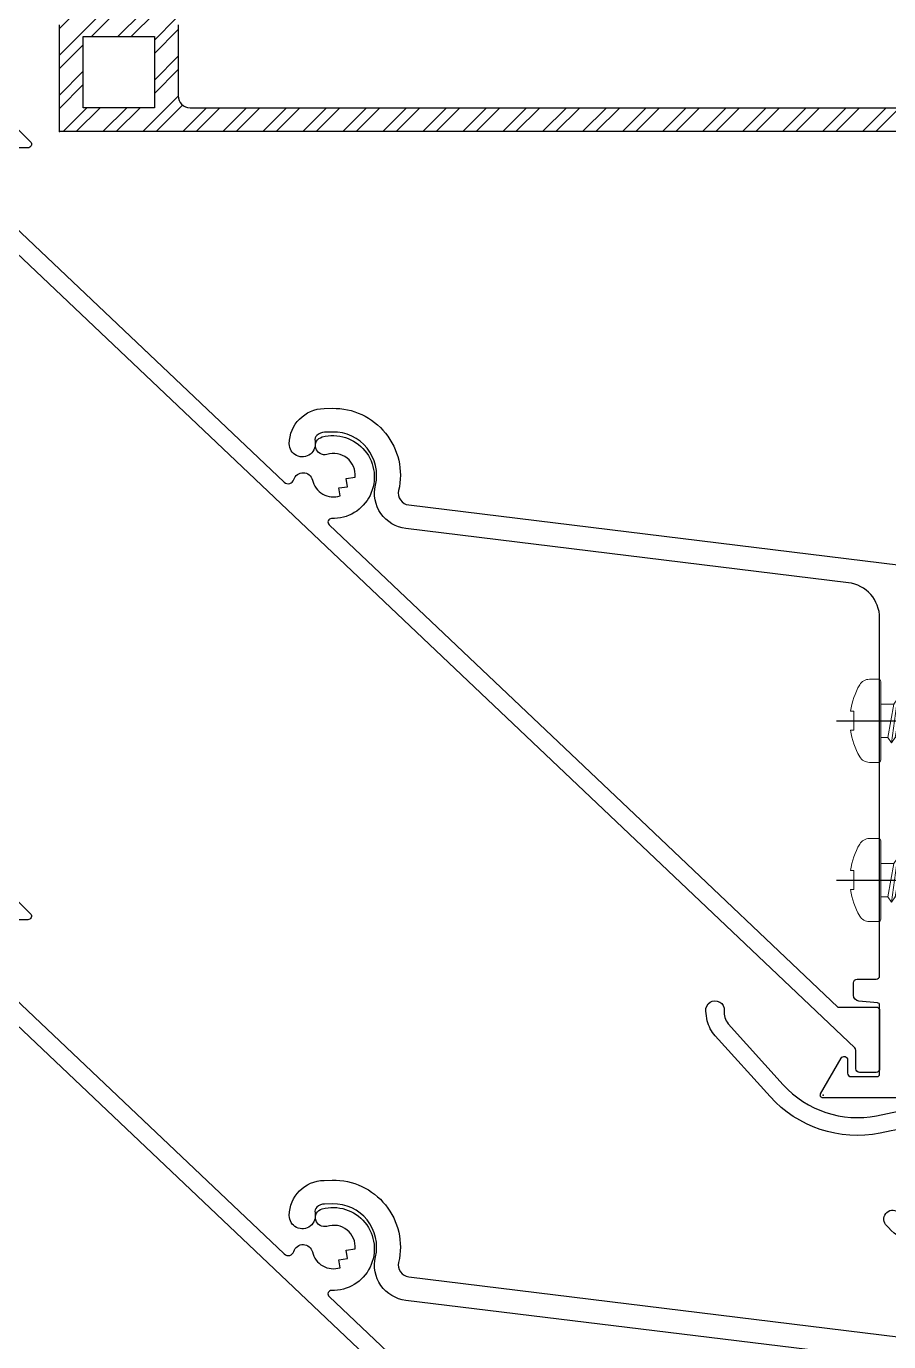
# Model space of a CAD drawing. Header units: millimetres. Extents: x 652937 to 1670132, y 1473552 to 2851037.
# Drawn here: x 708336.6 to 708409.3, y 1493346.8 to 1493457.6 of the extents above; entities that cross this region are included whole.
import ezdxf

# ---------------------------------------------------------------- set-up
doc = ezdxf.new("R2010")
doc.units = ezdxf.units.MM
doc.linetypes.add('CENTER', pattern=[50.800000000000004, 31.75, -6.35, 6.35, -6.35])
for name, color, linetype in [('010 - ASPG_ACCESSORIES_MAIN_COLOR_1', 7, 'Continuous'), ('010 - ASPG_EXTR_MAIN_COLOR_2', 7, 'Continuous'), ('010 - ASPG_FRAMING_CUT_COLOR_4', 7, 'Continuous'), ('010 - ASPG_FRAMING_HATCH_', 7, 'Continuous'), ('Center Line', 7, 'CENTER')]:
    doc.layers.add(name, color=color, linetype=linetype)
doc.layers.add('010 - ASPG_EXTR_DEF_SUB', color=7, linetype='Continuous', plot=False)
doc.layers.add('SCREW', color=7, linetype='Continuous', lineweight=5)

# ---------------------------------------------------------------- blocks, each defined once
blk = doc.blocks.new('000_ASPG_TYP_FILES_FRAMING_EXTR_BREAKLINE_TYPE_2')
at = {"layer": '010 - ASPG_FRAMING_HATCH_', "transparency": 33554585}
h = blk.add_hatch(dxfattribs=at)
h.set_pattern_fill('ANSI32', scale=0.25)
h.set_pattern_definition([(45, (0, 0), (-1.683798022700467, 1.683798022700467), []), (45, (1.1225325, 0), (-1.683798022700467, 1.683798022700467), [])])
h.paths.add_polyline_path([(131.0000000002328, 91.00000000058208, 0.4142135623730951), (132.0000000003492, 90.00000000046566), (140.0000000002328, 90.00000000046566, 0.4142135623730951), (141.0000000002328, 91.00000000046566), (141.0000000002328, 100.0000000004657), (2.000000000465661, 100.0000000004657), (2.000000000465661, 125.0000000004657), (4.656612873077393e-10, 125.0000000004657), (4.656612873077393e-10, 99.00000000046566, 0.4142135623730951), (1.000000000465661, 98.00000000046566), (63.00000000023283, 98.00000000046566, -0.414213562373093), (64.00000000023283, 97.00000000046566), (64.00000000023277, 3, -0.4142135623730951), (63.00000000023277, 2), (4.655476004700176e-10, 2), (-5.684341886080801e-14, 0), (141.0000000002328, -6.05359673500061e-09), (141.0000000002328, 8.99999999650754, 0.4142135623730951), (140.0000000002328, 9.99999999650754), (132.0000000003492, 9.99999999650754, 0.4142135623730951), (131.0000000002328, 8.999999996391125), (131.0000000002328, 3, -0.4142135623730951), (130.0000000002328, 2), (67.00000000034919, 2, -0.4142135623730951), (66.00000000023277, 3.000000000116415), (66.00000000023283, 97.00000000034925, -0.4142135623730951), (67.00000000034925, 98.00000000046566), (130.0000000002328, 98.00000000046566, -0.414213562373095), (131.0000000002328, 97.00000000046566)])
h.paths.add_polyline_path([(133.0000000002328, 92.00000000372529), (133.0000000002328, 98.00000000046566), (139.0000000004657, 98.00000000046566), (139.0000000004657, 92.00000000372529)], flags=16)
h.paths.add_polyline_path([(133.0000000002328, 7.999999996740371), (139.0000000004656, 7.999999996740371), (139.0000000004656, 2), (133.0000000002328, 2)], flags=16)
at = {"color": 7}
blk.add_point((141.0000000002328, 100.0000000004657), dxfattribs=at)
at = {"layer": '010 - ASPG_FRAMING_CUT_COLOR_4', "color": 7}
for points in [[(64.00000000023277, 3), (64.00000000023283, 97.00000000046566, 0.4142135623730951), (63.00000000023283, 98.00000000046566), (1.000000000465661, 98.00000000046566, -0.4142135623730951), (4.656612873077393e-10, 99.00000000046566), (4.656612873077393e-10, 125.0000000004657), (2.000000000465661, 125.0000000004657), (2.000000000465661, 100.0000000004657), (141.0000000002328, 100.0000000004657), (141.0000000002328, 91.00000000046566, -0.4142135623730951)], [(131.0000000002328, 91.00000000046566), (131.0000000002328, 97.00000000046566, 0.4142135623730951), (130.0000000002328, 98.00000000046566), (67.00000000046566, 98.00000000046566, 0.4142135623730951), (66.00000000023283, 97.00000000046566), (66.00000000023277, 3, 0.4142135623730951)]]:
    blk.add_lwpolyline(points, format="xyb", dxfattribs=at)
blk.add_lwpolyline([(139.0000000004657, 98.00000000046566), (139.0000000004657, 92.00000000372529), (133.0000000002328, 92.00000000372529), (133.0000000002328, 98.00000000046566)], close=True, dxfattribs=at)
blk = doc.blocks.new('PZG35-9D5')
at = {"layer": 'Center Line', "color": 7}
blk.add_line((1.4210854715202e-14, 3.733653355866409), (1.4210854715202e-14, -10.53404386090006), dxfattribs=at)
at = {"layer": 'SCREW', "color": 7}
for p, q in [((-1.399999999999963, 2.842170943040401e-14), (-1.399999999999963, -1.090192378864657)), ((1.399999999999991, 0), (1.399999999999991, -0.5901923788647139)), ((-1.850000000000009, -1.399999999999977), (1.850000000000037, -0.8999999999999773)), ((-1.850000000000009, -1.399999999999977), (-1.399999999999963, -1.090192378864685)), ((-1.399999999999963, -1.090192378864685), (1.399999999999991, -0.5901923788646855)), ((1.850000000000037, -0.8999999999999773), (1.399999999999991, -0.5901923788646855)), ((1.850000000000037, -0.8999999999999773), (1.399999999999991, -1.209807621135297)), ((-1.850000000000009, -1.399999999999977), (-1.399999999999963, -1.709807621135297)), ((-1.850000000000009, -2.699999999999989), (1.850000000000037, -2.199999999999989)), ((-1.399999999999963, -1.709807621135297), (1.399999999999991, -1.209807621135297)), ((-1.399999999999963, -1.709807621135269), (-1.399999999999963, -2.390192378864697)), ((-1.399999999999963, -2.390192378864697), (1.399999999999991, -1.890192378864697)), ((1.399999999999991, -1.209807621135269), (1.399999999999991, -1.890192378864725)), ((1.850000000000037, -2.199999999999989), (1.399999999999991, -1.890192378864697)), ((1.850000000000037, -2.199999999999989), (1.399999999999991, -2.509807621135309)), ((-1.850000000000009, -2.699999999999989), (-1.399999999999963, -2.390192378864697)), ((-1.850000000000009, -2.699999999999989), (-1.399999999999963, -3.009807621135309)), ((-1.399999999999963, -3.009807621135309), (1.399999999999991, -2.509807621135309)), ((-1.399999999999963, -3.009807621135309), (-1.399999999999963, -3.690192378864708)), ((0.5619885887190463, -3.339837273736322), (1.399999999999991, -3.190192378864708)), ((1.399999999999991, -2.50980762113528), (1.399999999999991, -3.190192378864708)), ((1.850000000000037, -3.5), (1.399999999999991, -3.190192378864708)), ((-1.850000000000009, -4), (-1.399999999999963, -3.690192378864708)), ((-1.850000000000009, -4), (-0.9911470940920566, -3.883938796498938)), ((-1.850000000000009, -4), (-1.399999999999963, -4.30980762113532)), ((-1.399999999999963, -3.690192378864708), (-0.8446989986695002, -3.591031485769975)), ((-1.399999999999963, -4.30980762113532), (-1.184865735341859, -4.271390788160659)), ((-1.399999999999963, -4.309807621135349), (-1.399999999999963, -8.099999999999966)), ((0.7141825614195483, -3.653488843051434), (1.850000000000037, -3.5)), ((0.7141825614195483, -3.932275020881832), (1.399999999999991, -3.80980762113532)), ((1.850000000000037, -3.5), (1.399999999999991, -3.80980762113532)), ((1.399999999999991, -3.809807621135349), (1.399999999999991, -4.490192378864691)), ((0.7141825614195483, -4.612659778611231), (1.399999999999991, -4.49019237886472)), ((0.7141825614195483, -4.953488843051389), (1.850000000000037, -4.800000000000011)), ((0.7141825614195483, -5.232275020881843), (1.399999999999991, -5.109807621135332)), ((1.850000000000037, -4.800000000000011), (1.399999999999991, -4.49019237886472)), ((1.850000000000037, -4.800000000000011), (1.399999999999991, -5.109807621135332)), ((1.399999999999991, -5.109807621135332), (1.399999999999991, -8.099999999999966)), ((1.4210854715202e-14, -9.5), (-1.399999999999963, -8.099999999999966)), ((1.4210854715202e-14, -9.5), (1.399999999999991, -8.099999999999966))]:
    blk.add_line(p, q, dxfattribs=at)
blk.add_lwpolyline([(1.4210854715202e-14, -9.5), (0.7141825614195483, -5.232275020881843), (0.7141825614195483, -3.600899293750615, 0.4176573264866609), (0.4106596181599826, -3.300919979679151, 0.1081021898226624), (-0.8446989986694433, -3.591031485769975), (-1.399999999999991, -4.701675652739141)], format="xyb", dxfattribs=at)
blk = doc.blocks.new('*U9352')
at = {"layer": 'SCREW', "color": 7}
blk.add_lwpolyline([(3.026373332565058, 1.780836269555209, 0.09905967801670053), (0.7999999999999687, 2.546427498927414), (0.7999999999999687, 2.274284095813357), (-0.800000000000054, 2.274284095813357), (-0.800000000000054, 2.546427498927414, 0.09905967801670058), (-3.026373332565143, 1.780836269555209, 0.2665876613401604), (-3.500000000000043, 0.9556546004010897), (-3.500000000000043, 0.1999999999999886, 0.4142135623730938), (-3.300000000000054, 0), (3.299999999999997, 0, 0.4142135623731049), (3.499999999999986, 0.1999999999999886), (3.499999999999957, 0.9556546004010897, 0.2665876613401604)], format="xyb", close=True, dxfattribs=at)
blk.add_blockref('PZG35-9D5', (-1.4210854715202e-14, 0), dxfattribs=at)
blk = doc.blocks.new('*U9355')
at = {"color": 7}
blk.add_point((0, 0), dxfattribs=at)
at = {"layer": '010 - ASPG_ACCESSORIES_MAIN_COLOR_1', "color": 7}
blk.add_lwpolyline([(-39.69999999902211, -0.5999999995172398, 0.4142135623731156), (-39.99999999883585, -0.8999999995638059), (-39.99999999883585, -7.366962144914214, 0.5773502691897371), (-39.65044321701862, -7.568778847059366), (-36.64260295056738, -5.832201459393036, 0.7673269879794871), (-36.78520590183325, -5.299999999645297), (-37.89999999874271, -5.299999999645297, -0.4142135623735732), (-38.19999999902211, -4.999999999656938), (-38.19999999902211, -2.799999999587089, -0.4142135623730951), (-37.99999999883585, -2.59999999951724), (-32.18326623388566, -2.59999999951724, -0.3888787318530097), (-31.98402729420923, -2.782568851142787), (-31.8474567013327, -4.343577870872468, 0.3888787318530089), (-31.34935935237445, -4.799999999528882), (-30.29999999911524, -4.799999999528882, 0.4142135623732408), (-29.99999999883585, -4.499999999540523), (-29.99999999883585, -2.899999999505599, -0.4142135623731785), (-29.69999999902211, -2.59999999951724), (0.4107479506637901, -2.59999999951724, -0.3789692262628873), (3.38851808081381, -5.235465979035143), (7.952927200356498, -42.5207682372482, 0.4465929586642906), (11.6177961837966, -45.07649022702281, -0.4898018444424612), (16.07846395508386, -48.68238816667036), (16.06490363762714, -49.36225294566866, -0.1824796859550777), (15.80227640201338, -50.01801436272836, -0.2679491924113072), (15.32539491611533, -50.16829426406803, 1.122114645179816), (15.09990952932276, -52.3421093734276, 0.4050039718497206), (18.0645059288945, -49.40213623346681), (18.07806624681689, -48.72227145435209, 0.4898054953707174), (11.15966573380865, -43.12966807454978, -0.4465970485362636), (9.938031048281118, -42.27776159492242), (4.866356541635469, -0.8481197821154633, 0.3641755342157969), (4.570876519894227, -0.5999999995172398)], format="xyb", close=True, dxfattribs=at)
at = {"layer": '010 - ASPG_EXTR_DEF_SUB', "color": 7}
for p in [(-39.99999999883585, -0.4999999995172402), (43.44495566345738, -76.89999999944341), (43.44495566345738, -77.49999999954052)]:
    blk.add_point(p, dxfattribs=at)
at = {"layer": '010 - ASPG_EXTR_MAIN_COLOR_2', "color": 7}
blk.add_lwpolyline([(11.37409105408005, -48.15170148877115), (11.47245816211216, -47.43577758665815), (12.17779493960552, -47.55667202338264), (12.29266474000178, -46.78670596401826, -0.5355375090189683), (14.1918134491425, -49.16870282323253, 0.9915718169393263), (15.66379558271728, -49.57599316951273, 1.157025413028558), (8.792231505503878, -48.77291728999153, -0.6885576205791355), (8.274611146422103, -48.98797988444021), (-17.14292736421339, -22.16859813180672), (-32.34153279638849, -6.131750148785431), (-32.34153279638849, -2.899999981694054, 0.4143115081626392), (-32.64163311407901, -2.59999999951724), (-37.54163311352022, -2.59999999951724, 0.4141156188887998), (-37.84153278893791, -2.899999981635847), (-37.84153278893791, -4.299999988411218, 0.4142135623731781), (-37.54153279098682, -4.599999986478724), (-35.98884801496752, -4.599999986478724, -0.205894629290155), (-35.77110154624097, -4.693635078269653), (33.22969053988345, -77.49999999954052), (43.14495566324331, -77.49999999954052, 0.6681786376628355), (43.35708769806661, -76.98786796536915), (40.5215537941549, -74.1523340573247, 0.6681786381757795), (40.00942175951786, -74.36446609156592), (40.00942175951786, -75.99999999802712), (33.87471885257401, -75.99999999802712), (11.86384030175395, -52.7751643466243, -0.5583539238224016), (12.08261241135187, -51.95244935475676, 0.7662751832817146), (12.03674733010121, -50.39291741001107, -0.4385828234445206), (10.70630855322815, -48.05207626283555)], format="xyb", close=True, dxfattribs=at)
at = {"layer": 'SCREW', "color": 7, "rotation": 180}
for p in [(-21.64901723782532, -2.499999999924694), (-8.237076249206439, -2.499999999924694)]:
    blk.add_blockref('*U9352', p, dxfattribs=at)
blk = doc.blocks.new('*U8772')
at = {"color": 7, "xscale": -1, "rotation": 180}
for p in [(1137.614698676858, 69.3), (1202.614698676858, 69.3)]:
    blk.add_blockref('*U9355', p, dxfattribs=at)
at = {"color": 7, "rotation": 89.99999999999999}
blk.add_blockref('000_ASPG_TYP_FILES_FRAMING_EXTR_BREAKLINE_TYPE_2', (1343.999999999996, 1.487396872335012e-09), dxfattribs=at)
blk = doc.blocks.new('*U8773')
at = {"layer": '010 - ASPG_EXTR_DEF_SUB', "color": 7}
blk.add_point((1040, -2.003162080654874e-10), dxfattribs=at)
at = {"layer": '010 - ASPG_EXTR_MAIN_COLOR_2', "color": 7}
for points in [[(1028.463012880646, 15.05729964535908, 0.4171002255848137), (1029.114368729759, 5.272964204985101, 0.9355530918984264), (1030.096664154902, 6.406584819520276, -0.4344100119147308)], [(1039.917139344383, 19.76412730294737, 0.004917316774645771), (1036.806699985173, 4.80386410621918, 0.2636109069979271), (1039.880209933501, -4.460317215209443), (1044.995733695105, -9.084236265069421, 0.1258843890439943), (1046.267761250492, -9.753782964395441, 0.04427494949630078), (1047.089544059709, -9.866966023193754, 1.107654826573523), (1047.125459210947, -8.331805701742496, -0.2155958426847688), (1046.023226659279, -7.9910254170793), (1040.886052070651, -3.347536196434021, -0.2636109069978752), (1038.278225447517, 4.512981288400397, -0.004854851929905817), (1041.34138361644, 19.25507699980858, 0.2339601468136614)]]:
    blk.add_lwpolyline(points, format="xyb", dxfattribs=at)
blk = doc.blocks.new('W-1-PP18-ST_ENT3_REV02_20260413-054934_PP18_ENT3_ASPG_MAIN_PL')
at = {"color": 7, "rotation": 90}
blk.add_blockref('*U8772', (8152.999999998603, -448), dxfattribs=at)
at = {"color": 7, "xscale": -1, "rotation": 270}
blk.add_blockref('*U8773', (8076.333037853707, -325.1522634674329), dxfattribs=at)

msp = doc.modelspace()

# ---------------------------------------------------------------- block references
at = {"color": 7}
msp.add_blockref('W-1-PP18-ST_ENT3_REV02_20260413-054934_PP18_ENT3_ASPG_MAIN_PL', (700327.4221813822, 1492652.712323123), dxfattribs=at)

doc.saveas('drawing.dxf')
